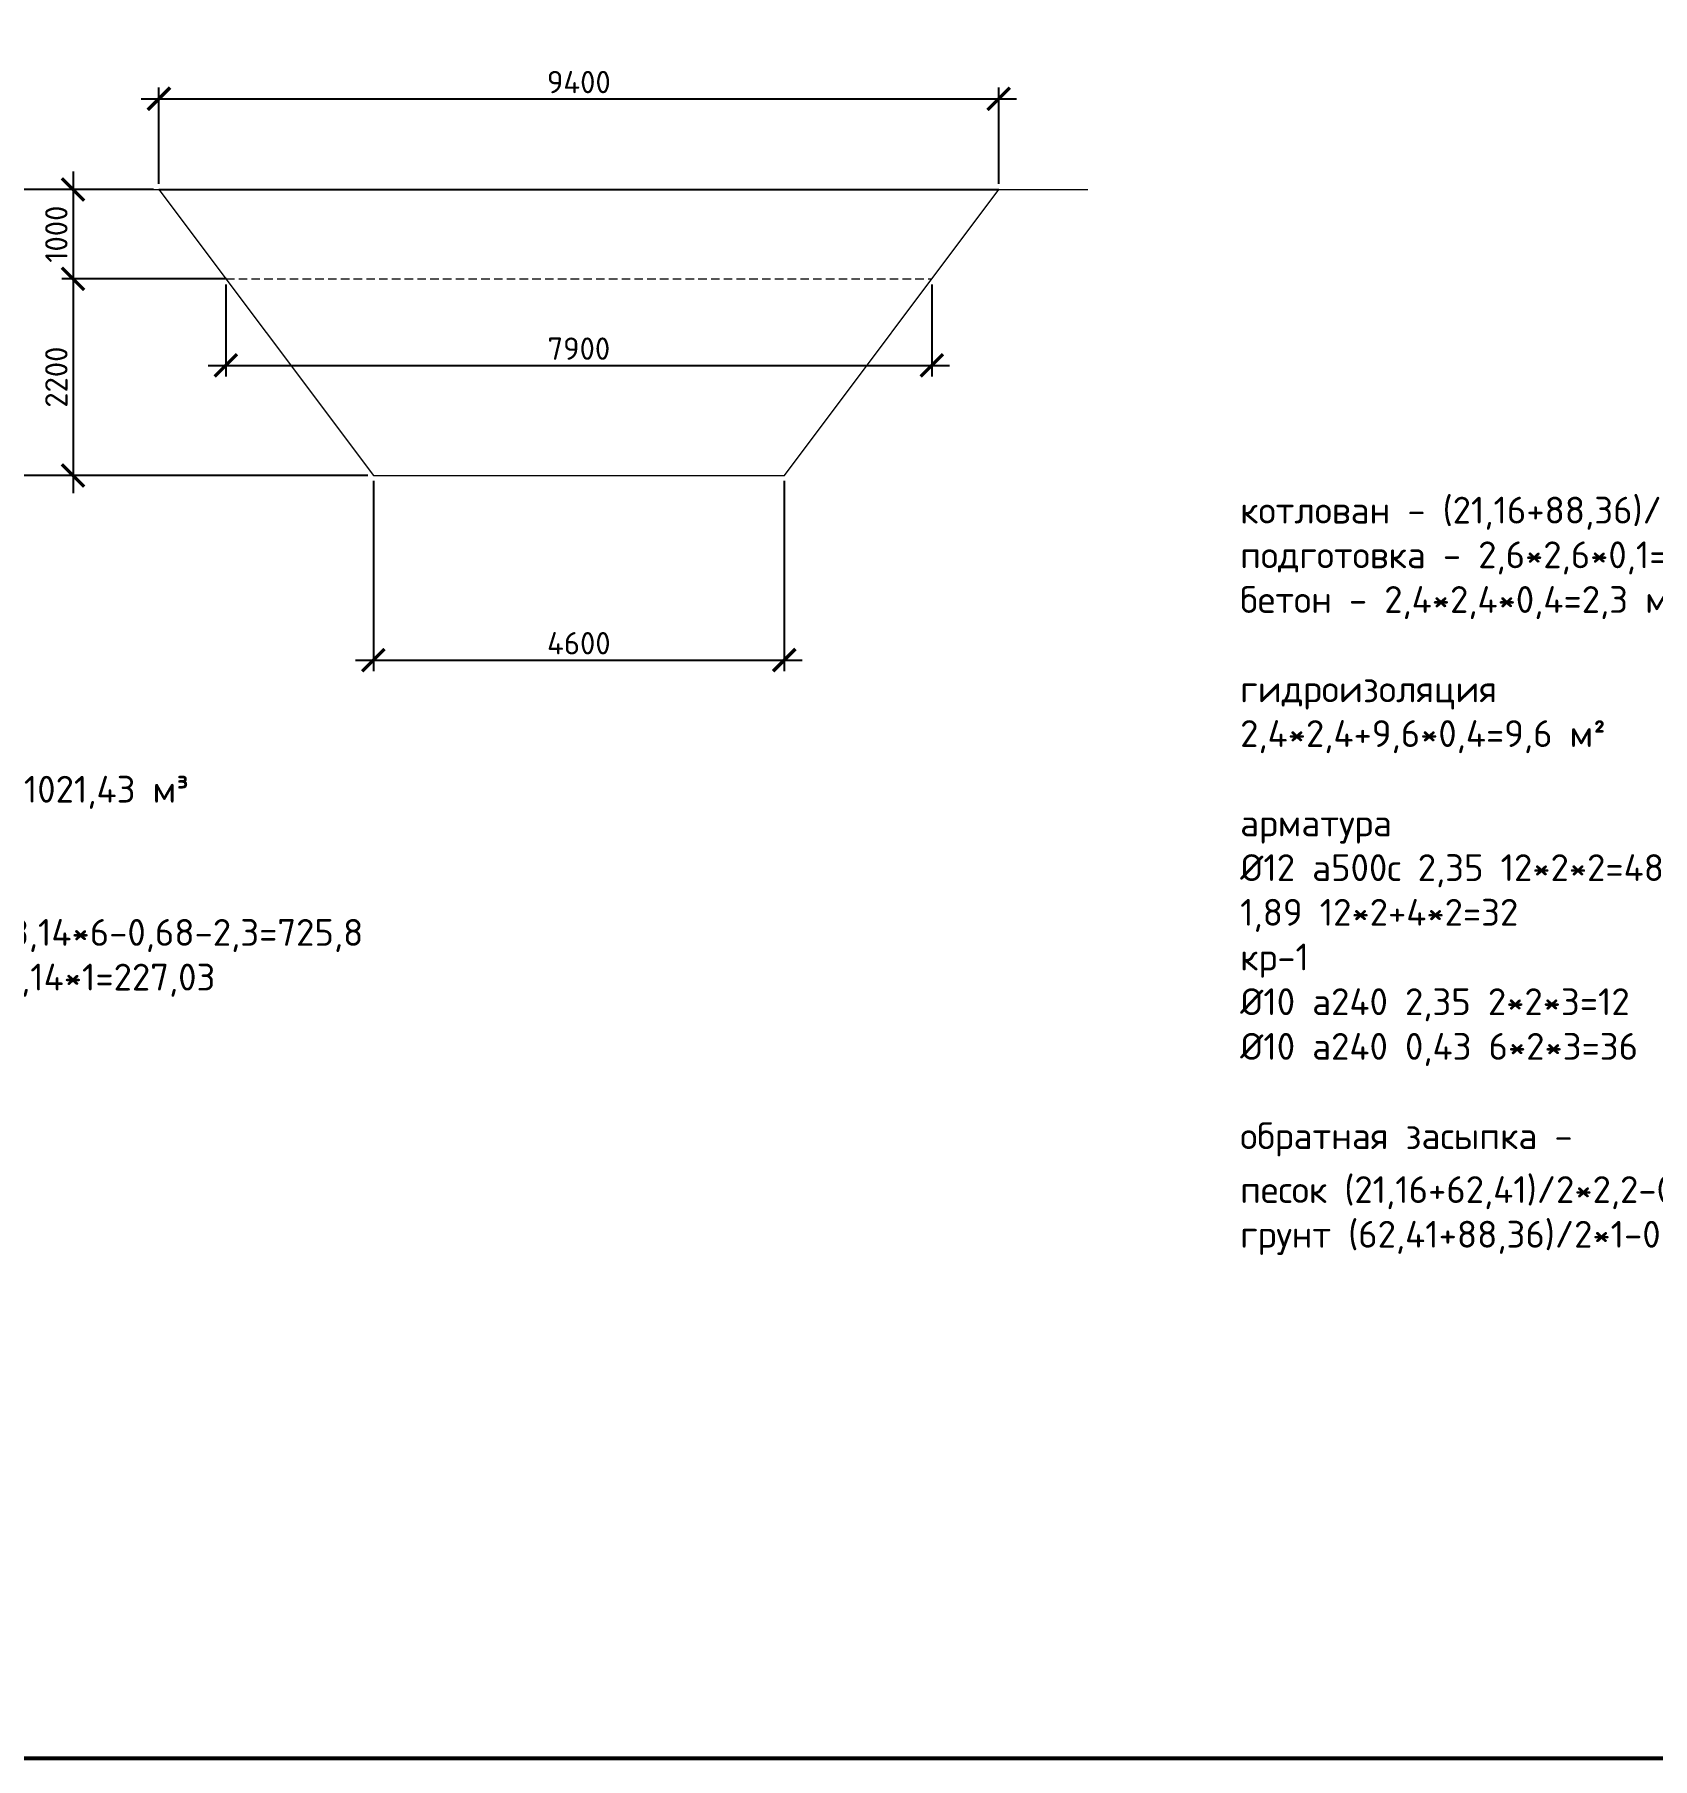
# Model space of a CAD drawing. Header units: metres. Extents: x 317593 to 442455, y 34945 to 102819.
# Drawn here: x 378090 to 396201, y 34945 to 54239 of the extents above; entities that cross this region are included whole.
import ezdxf

# ---------------------------------------------------------------- set-up
doc = ezdxf.new("R2010")
doc.units = ezdxf.units.M
doc.header["$PDSIZE"] = 1
doc.linetypes.add('невидимая', pattern=[9.525, 6.35, -3.175])
doc.layers.get('0').update_dxf_attribs({"lineweight": 0})
doc.layers.get('Defpoints').update_dxf_attribs({"color": 3})
for name, color, linetype, lineweight in [('второстепенные', 7, 'Continuous', 25), ('выноски', 7, 'Continuous', 15), ('Невидимая', 7, 'невидимая', 15)]:
    doc.layers.add(name, color=color, linetype=linetype, lineweight=lineweight)
doc.layers.add('помощь', color=1, linetype='Continuous', lineweight=0, plot=False)
doc.styles.add('ISOCPEUR', font='isocpeur.ttf')
doc.dimstyles.new('SPDS-ISOCUP', dxfattribs={"dimscale": 10, "dimtxt": 2.5, "dimasz": 2.5, "dimexe": 1.25, "dimexo": 0.625, "dimtad": 1, "dimdec": 0, "dimrnd": 0.001, "dimtxsty": 'ISOCPEUR', "dimblk": 'ARCHTICK', "dimcen": 2.5, "dimdle": 2, "dimadec": 0, "dimazin": 2, "dimtfac": 0.75, "dimtdec": 0, "dimtmove": 1, "dimatfit": 3, "dimfxl": 1, "dimtolj": 1, "dimarcsym": 1})

# ---------------------------------------------------------------- blocks, each defined once
blk = doc.blocks.new('_ArchTick')
at = {"color": 0, "linetype": 'ByBlock', "lineweight": 30, "const_width": 0.15}
blk.add_lwpolyline([(-0.5, -0.5), (0.5, 0.5)], dxfattribs=at)
blk = doc.blocks.new('*D90')
at = {"layer": 'Defpoints', "color": 0, "ltscale": 10, "transparency": 16777216}
for p in [(388883, 53519), (379483, 52504), (388883, 52504)]:
    blk.add_point(p, dxfattribs=at)
at = {"layer": 'помощь', "color": 0, "lineweight": -2, "ltscale": 10, "transparency": 16777216}
for p, q in [((379483, 52567), (379483, 53644)), ((388883, 52567), (388883, 53644)), ((379283, 53519), (389083, 53519))]:
    blk.add_line(p, q, dxfattribs=at)
at = {"layer": 'помощь', "color": 0, "lineweight": -2, "ltscale": 10, "transparency": 16777216, "xscale": 250, "yscale": 250, "zscale": 250, "rotation": 180}
blk.add_blockref('_ArchTick', (379483, 53519), dxfattribs=at)
at = {"layer": 'помощь', "color": 0, "lineweight": -2, "ltscale": 10, "transparency": 16777216, "xscale": 250, "yscale": 250, "zscale": 250}
blk.add_blockref('_ArchTick', (388883, 53519), dxfattribs=at)
at = {"layer": 'помощь', "color": 0, "ltscale": 10, "transparency": 16777216, "insert": (384183, 53706), "char_height": 250, "attachment_point": 5, "style": 'ISOCPEUR'}
blk.add_mtext('\\A1;9400', dxfattribs=at)
blk = doc.blocks.new('*D91')
at = {"layer": 'Defpoints', "color": 0, "ltscale": 10, "transparency": 16777216}
for p in [(380233, 51504), (388133, 51504), (388133, 50536)]:
    blk.add_point(p, dxfattribs=at)
at = {"layer": 'помощь', "color": 0, "lineweight": -2, "ltscale": 10, "transparency": 16777216}
for p, q in [((380233, 51442), (380233, 50411)), ((388133, 51442), (388133, 50411)), ((380033, 50536), (388333, 50536))]:
    blk.add_line(p, q, dxfattribs=at)
at = {"layer": 'помощь', "color": 0, "lineweight": -2, "ltscale": 10, "transparency": 16777216, "xscale": 250, "yscale": 250, "zscale": 250, "rotation": 180}
blk.add_blockref('_ArchTick', (380233, 50536), dxfattribs=at)
at = {"layer": 'помощь', "color": 0, "lineweight": -2, "ltscale": 10, "transparency": 16777216, "xscale": 250, "yscale": 250, "zscale": 250}
blk.add_blockref('_ArchTick', (388133, 50536), dxfattribs=at)
at = {"layer": 'помощь', "color": 0, "ltscale": 10, "transparency": 16777216, "insert": (384183, 50723), "char_height": 250, "attachment_point": 5, "style": 'ISOCPEUR'}
blk.add_mtext('\\A1;7900', dxfattribs=at)
blk = doc.blocks.new('*D92')
at = {"layer": 'Defpoints', "color": 0, "ltscale": 10, "transparency": 16777216}
for p in [(379483, 52504), (378522, 51504), (380233, 51504)]:
    blk.add_point(p, dxfattribs=at)
at = {"layer": 'помощь', "color": 0, "lineweight": -2, "ltscale": 10, "transparency": 16777216}
for p, q in [((378522, 52704), (378522, 51304)), ((379421, 52504), (378397, 52504)), ((380171, 51504), (378397, 51504))]:
    blk.add_line(p, q, dxfattribs=at)
at = {"layer": 'помощь', "color": 0, "lineweight": -2, "ltscale": 10, "transparency": 16777216, "xscale": 250, "yscale": 250, "zscale": 250}
for p, rotation in [((378522, 52504), 90), ((378522, 51504), 270)]:
    blk.add_blockref('_ArchTick', p, dxfattribs=dict(at, rotation=rotation))
at = {"layer": 'помощь', "color": 0, "ltscale": 10, "transparency": 16777216, "insert": (378335, 52004), "char_height": 250, "attachment_point": 5, "rotation": 90, "style": 'ISOCPEUR'}
blk.add_mtext('\\A1;1000', dxfattribs=at)
blk = doc.blocks.new('*D93')
at = {"layer": 'Defpoints', "color": 0, "ltscale": 10, "transparency": 16777216}
for p in [(380303, 51504), (378522, 49304), (381883, 49304)]:
    blk.add_point(p, dxfattribs=at)
at = {"layer": 'помощь', "color": 0, "lineweight": -2, "ltscale": 10, "transparency": 16777216}
for p, q in [((378522, 51704), (378522, 49104)), ((380241, 51504), (378397, 51504)), ((381821, 49304), (378397, 49304))]:
    blk.add_line(p, q, dxfattribs=at)
at = {"layer": 'помощь', "color": 0, "lineweight": -2, "ltscale": 10, "transparency": 16777216, "xscale": 250, "yscale": 250, "zscale": 250}
for p, rotation in [((378522, 51504), 90), ((378522, 49304), 270)]:
    blk.add_blockref('_ArchTick', p, dxfattribs=dict(at, rotation=rotation))
at = {"layer": 'помощь', "color": 0, "ltscale": 10, "transparency": 16777216, "insert": (378335, 50404), "char_height": 250, "attachment_point": 5, "rotation": 90, "style": 'ISOCPEUR'}
blk.add_mtext('\\A1;2200', dxfattribs=at)
blk = doc.blocks.new('*D94')
at = {"layer": 'Defpoints', "color": 0, "ltscale": 10, "transparency": 16777216}
for p in [(379483, 52504), (377532, 49304), (381883, 49304)]:
    blk.add_point(p, dxfattribs=at)
at = {"layer": 'помощь', "color": 0, "lineweight": -2, "ltscale": 10, "transparency": 16777216}
for p, q in [((377532, 52704), (377532, 49104)), ((379421, 52504), (377407, 52504)), ((381821, 49304), (377407, 49304))]:
    blk.add_line(p, q, dxfattribs=at)
at = {"layer": 'помощь', "color": 0, "lineweight": -2, "ltscale": 10, "transparency": 16777216, "xscale": 250, "yscale": 250, "zscale": 250}
for p, rotation in [((377532, 52504), 90), ((377532, 49304), 270)]:
    blk.add_blockref('_ArchTick', p, dxfattribs=dict(at, rotation=rotation))
at = {"layer": 'помощь', "color": 0, "ltscale": 10, "transparency": 16777216, "insert": (377344, 50904), "char_height": 250, "attachment_point": 5, "rotation": 90, "style": 'ISOCPEUR'}
blk.add_mtext('\\A1;3200', dxfattribs=at)
blk = doc.blocks.new('*D95')
at = {"layer": 'Defpoints', "color": 0, "ltscale": 10, "transparency": 16777216}
for p in [(381883, 49304), (386483, 49304), (386483, 47238)]:
    blk.add_point(p, dxfattribs=at)
at = {"layer": 'помощь', "color": 0, "lineweight": -2, "ltscale": 10, "transparency": 16777216}
for p, q in [((381883, 49242), (381883, 47113)), ((386483, 49242), (386483, 47113)), ((381683, 47238), (386683, 47238))]:
    blk.add_line(p, q, dxfattribs=at)
at = {"layer": 'помощь', "color": 0, "lineweight": -2, "ltscale": 10, "transparency": 16777216, "xscale": 250, "yscale": 250, "zscale": 250, "rotation": 180}
blk.add_blockref('_ArchTick', (381883, 47238), dxfattribs=at)
at = {"layer": 'помощь', "color": 0, "lineweight": -2, "ltscale": 10, "transparency": 16777216, "xscale": 250, "yscale": 250, "zscale": 250}
blk.add_blockref('_ArchTick', (386483, 47238), dxfattribs=at)
at = {"layer": 'помощь', "color": 0, "ltscale": 10, "transparency": 16777216, "insert": (384183, 47426), "char_height": 250, "attachment_point": 5, "style": 'ISOCPEUR'}
blk.add_mtext('\\A1;4600', dxfattribs=at)

msp = doc.modelspace()

# ---------------------------------------------------------------- linework, layer by layer
at = {"layer": 'второстепенные', "ltscale": 10}
msp.add_lwpolyline([(379483.39, 52504.26), (388883.39, 52504.26)], dxfattribs=at)
at = {"layer": 'выноски'}
msp.add_lwpolyline([(378485.45, 52504.26), (379483.39, 52504.26), (381883.39, 49304.26), (386483.39, 49304.26), (388883.39, 52504.26), (389881.34, 52504.26)], dxfattribs=at)
at = {"layer": 'Невидимая', "ltscale": 15}
msp.add_lwpolyline([(380233.39, 51504.26), (388133.39, 51504.26)], dxfattribs=at)
at = {"layer": 'помощь', "lineweight": 53, "ltscale": 10}
msp.add_lwpolyline([(317592.76, 102819.38), (419633.95, 102819.38), (419633.95, 34945.23), (317592.76, 34945.23)], close=True, dxfattribs=at)

# ---------------------------------------------------------------- texts
at = {"layer": 'помощь', "ltscale": 10, "char_height": 300, "attachment_point": 1, "style": 'ISOCPEUR'}
for s, insert in [('\\A1;котлован - (21,16+88,36)/2*3,2=175,23 м³\\Pподготовка - 2,6*2,6*0,1=0,68 м³\\Pбетон - 2,4*2,4*0,4=2,3 м³\\P\\Pгидроизоляция \\P2,4*2,4+9,6*0,4=9,6 м²\\P\\Pарматура\\P%%C12 а500с 2,35 12*2*2=48\\P1,89 12*2+4*2=32\\Pкр-1\\P%%C10 а240 2,35 2*2*3=12\\P%%C10 а240 0,43 6*2*3=36\\P\\Pобратная засыпка - \\Pпесок (21,16+62,41)/2*2,2-0,7{\\H0.7x;\\S2^ ;}*3,14*1,7-0,68-2,3=86,33\\Pгрунт (62,41+88,36)/2*1-0,7²*3,14*1=73,85', (391584.8, 49065.79)), ('\\A1;котлован - (21,16+251,22)/2*7,5=1021,43 м³\\P\\Pобратная засыпка - \\Pпесок (21,16+205,92)/2*6,5-0,7{\\H0.7x;\\S2^ ;}*3,14*6-0,68-2,3=725,8\\Pгрунт (205,92+251,22)/2*1-0,7²*3,14*1=227,03', (372006.36, 45942.33))]:
    msp.add_mtext_dynamic_manual_height_columns(s, width=16654.1222, gutter_width=2326.03, heights=[0], dxfattribs=dict(at, insert=insert))

# ---------------------------------------------------------------- dimensions: what is measured, and where the dimension line sits
at = {"layer": 'помощь', "ltscale": 10}
for base, p1, p2, picture, middle in [((388883.39, 53518.58), (379483.39, 52504.26), (388883.39, 52504.26), '*D90', (384183.39, 53706.08)), ((388133.39, 50535.89), (380233.39, 51504.26), (388133.39, 51504.26), '*D91', (384183.39, 50723.39)), ((386483.39, 47238.1), (381883.39, 49304.26), (386483.39, 49304.26), '*D95', (384183.39, 47425.6))]:
    dim = msp.add_linear_dim(base=base, p1=p1, p2=p2, dimstyle='SPDS-ISOCUP', override={"dimscale": 100}, dxfattribs=at)
    dim.commit()
    dim.dimension.update_dxf_attribs({"geometry": picture, "text_midpoint": middle})
for base, p1, p2, picture, middle in [((377531.83, 49304.26), (379483.39, 52504.26), (381883.39, 49304.26), '*D94', (377344.33, 50904.26)), ((378522.36, 51504.26), (379483.39, 52504.26), (380233.39, 51504.26), '*D92', (378334.86, 52004.26)), ((378522.36, 49304.26), (380303.39, 51504.26), (381883.39, 49304.26), '*D93', (378334.86, 50404.26))]:
    dim = msp.add_linear_dim(base=base, p1=p1, p2=p2, angle=90, dimstyle='SPDS-ISOCUP', override={"dimscale": 100}, dxfattribs=at)
    dim.commit()
    dim.dimension.update_dxf_attribs({"geometry": picture, "text_midpoint": middle})

doc.saveas('drawing.dxf')
